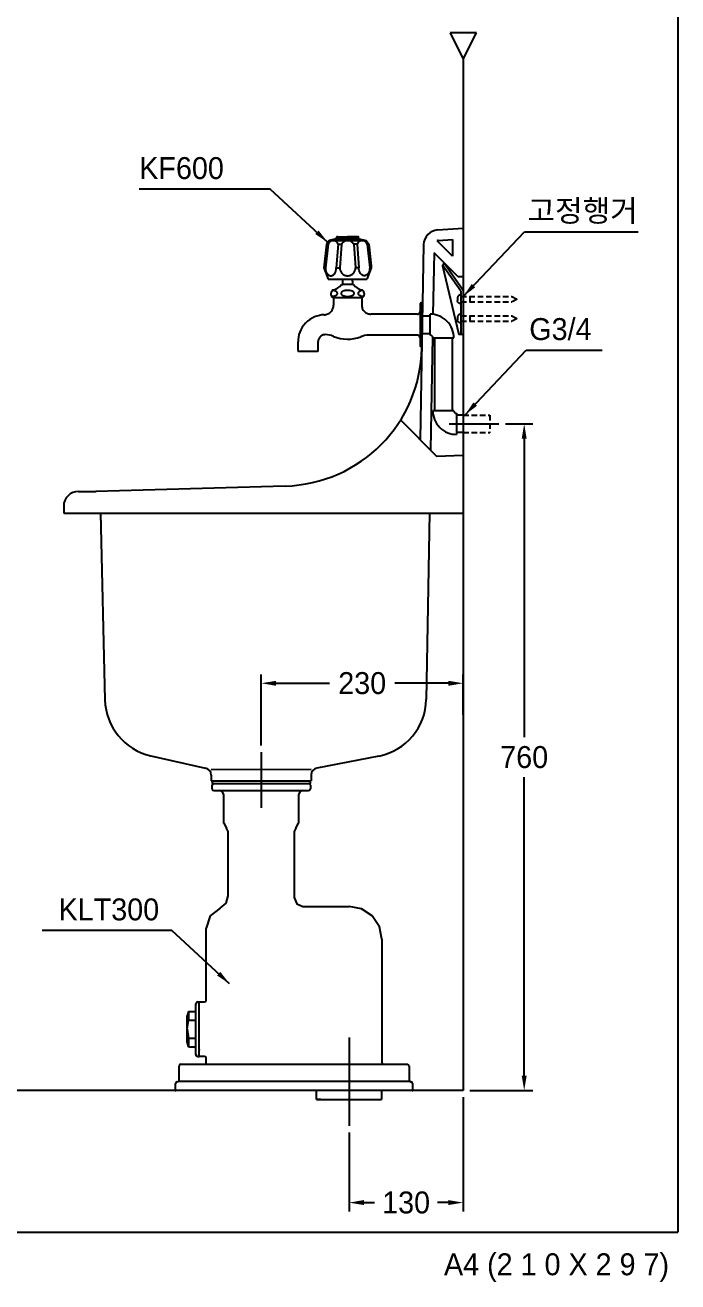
# Model space of a CAD drawing. Header units: millimetres. Extents: x 0 to 3705, y -67 to 2530.
# Drawn here: x 1057 to 1800, y -57 to 1376 of the extents above; entities that cross this region are included whole.
import ezdxf
from ezdxf.enums import TextEntityAlignment as Align
from ezdxf.lldxf.tags import DXFTag

# ---------------------------------------------------------------- set-up
doc = ezdxf.new("R2010")
doc.units = ezdxf.units.MM
doc.linetypes.add('DASHED2', pattern=[9.525, 6.35, -3.175])
for name, color, linetype in [('TEXT', 7, 'Continuous'), ('내부선 및 부속', 4, 'Continuous'), ('도각라인', 255, 'Continuous'), ('외형선', 3, 'Continuous'), ('점선', 6, 'DASHED2'), ('중심선', 1, 'DASHED'), ('치수선', 7, 'Continuous')]:
    doc.layers.add(name, color=color, linetype=linetype)
doc.styles.add('____', font='')
doc.styles.add('타이틀', font='H2GTRM.TTF', dxfattribs={"height": 25})
doc.styles.get('____').set_extended_font_data('굴림')
tags = doc.linetypes.add('DASHDOT', pattern=[70, 31, -13, 13, -13]).pattern_tags.tags
tags[10:11] = [DXFTag(74, 4), DXFTag(75, 0), DXFTag(340, '0'), DXFTag(46, 0.0), DXFTag(50, 0.0), DXFTag(44, 0.0), DXFTag(45, 0.0)]
tags[8:9] = [DXFTag(74, 4), DXFTag(75, 0), DXFTag(340, '0'), DXFTag(46, 0.0), DXFTag(50, 0.0), DXFTag(44, 0.0), DXFTag(45, 0.0)]
tags[6:7] = [DXFTag(74, 4), DXFTag(75, 0), DXFTag(340, '0'), DXFTag(46, 0.0), DXFTag(50, 0.0), DXFTag(44, 0.0), DXFTag(45, 0.0)]
tags[4:5] = [DXFTag(74, 4), DXFTag(75, 0), DXFTag(340, '0'), DXFTag(46, 0.0), DXFTag(50, 0.0), DXFTag(44, 0.0), DXFTag(45, 0.0)]
tags = doc.linetypes.add('DASHED', pattern=[25.72, 12.86, -12.86]).pattern_tags.tags
tags[6:7] = [DXFTag(74, 4), DXFTag(75, 0), DXFTag(340, '0'), DXFTag(46, 0.0), DXFTag(50, 0.0), DXFTag(44, 0.0), DXFTag(45, 0.0)]
tags[4:5] = [DXFTag(74, 4), DXFTag(75, 0), DXFTag(340, '0'), DXFTag(46, 0.0), DXFTag(50, 0.0), DXFTag(44, 0.0), DXFTag(45, 0.0)]
doc.dimstyles.new('MSADIM', dxfattribs={"dimtxt": 33, "dimasz": 17, "dimexe": 10, "dimexo": 7.5, "dimgap": 10, "dimtad": 0, "dimtih": 1, "dimtoh": 1, "dimdec": 0, "dimzin": 1, "dimdsep": 46, "dimtxsty": '____', "dimcen": 11.25, "dimadec": 0, "dimazin": 0, "dimtfac": 1, "dimtdec": 0, "dimtix": 1, "dimtmove": 0, "dimatfit": 3, "dimfxl": 0, "dimtolj": 1, "dimtzin": 1, "dimarcsym": 0})

# ---------------------------------------------------------------- blocks, each defined once
blk = doc.blocks.new('*D10')
at = {"layer": '치수선', "color": 0, "linetype": 'Continuous', "lineweight": -2}
for p, q in [((1555.5, 154), (1555.5, 23.8)), ((1425.5, 113.8), (1425.5, 23.8)), ((1442.5, 33.8), (1454.5, 33.8)), ((1538.5, 33.8), (1526.4, 33.8))]:
    blk.add_line(p, q, dxfattribs=at)
at = {"layer": '치수선', "color": 0, "linetype": 'Continuous'}
for points in [[(1442.5, 36.7), (1442.5, 31), (1425.5, 33.8)], [(1538.5, 36.7), (1538.5, 31), (1555.5, 33.8)]]:
    blk.add_solid(points, dxfattribs=at)
at = {"layer": '치수선', "color": 0, "linetype": 'Continuous', "insert": (1490.5, 33.8), "char_height": 25, "attachment_point": 5, "style": '____'}
blk.add_mtext('\\A1;130', dxfattribs=at)
blk = doc.blocks.new('*D11')
at = {"layer": '치수선', "color": 0, "linetype": 'Continuous', "lineweight": -2}
for p, q in [((1603.6, 921.5), (1635, 921.5)), ((1625, 904.5), (1625, 564.3)), ((1625, 178.5), (1625, 518.7)), ((1563, 161.5), (1635, 161.5))]:
    blk.add_line(p, q, dxfattribs=at)
at = {"layer": '치수선', "color": 0, "linetype": 'Continuous'}
for points in [[(1622.2, 904.5), (1627.8, 904.5), (1625, 921.5)], [(1622.2, 178.5), (1627.8, 178.5), (1625, 161.5)]]:
    blk.add_solid(points, dxfattribs=at)
at = {"layer": '치수선', "color": 0, "linetype": 'Continuous', "insert": (1625, 541.5), "char_height": 25, "attachment_point": 5, "style": '____'}
blk.add_mtext('\\A1;760', dxfattribs=at)
blk = doc.blocks.new('*D25')
at = {"layer": '치수선', "color": 0, "linetype": 'Continuous', "lineweight": -2}
for p, q in [((1325.5, 554.7), (1325.5, 635.8)), ((1555.5, 589.7), (1555.5, 635.8)), ((1342.5, 625.8), (1403.2, 625.8)), ((1538.5, 625.8), (1477.8, 625.8))]:
    blk.add_line(p, q, dxfattribs=at)
at = {"layer": '치수선', "color": 0, "linetype": 'Continuous'}
for points in [[(1342.5, 628.6), (1342.5, 622.9), (1325.5, 625.8)], [(1538.5, 628.6), (1538.5, 622.9), (1555.5, 625.8)]]:
    blk.add_solid(points, dxfattribs=at)
at = {"layer": '치수선', "color": 0, "linetype": 'Continuous', "insert": (1440.5, 625.8), "char_height": 25, "attachment_point": 5, "style": '____'}
blk.add_mtext('\\A1;230', dxfattribs=at)

msp = doc.modelspace()

# ---------------------------------------------------------------- linework, layer by layer
at = {"layer": '내부선 및 부속', "linetype": 'Continuous'}
for p, q in [((1410.9, 1132.3), (1402.9, 1130.3)), ((1413.5, 1132.3), (1410.9, 1132.3)), ((1413.5, 1132.3), (1410.9, 1132.3)), ((1411, 1132.7), (1411.3, 1134.1)), ((1413.8, 1132.3), (1411.3, 1132.3)), ((1412.9, 1134.8), (1412.3, 1134.8)), ((1412.9, 1134.8), (1423.9, 1134.8)), ((1413.5, 1132.3), (1413.8, 1132.3)), ((1413.5, 1132.3), (1423.9, 1132.3)), ((1416.1, 1132.3), (1423.9, 1132.3)), ((1418.7, 1132.3), (1423.9, 1132.3)), ((1434.9, 1134.8), (1423.9, 1134.8)), ((1423.9, 1132.3), (1436.9, 1132.3)), ((1434.3, 1132.3), (1423.9, 1132.3)), ((1431.6, 1132.3), (1423.9, 1132.3)), ((1429.1, 1132.3), (1423.9, 1132.3)), ((1431.6, 1132.3), (1429.1, 1132.3)), ((1434, 1132.3), (1436.5, 1132.3)), ((1434.3, 1132.3), (1434, 1132.3)), ((1434.3, 1132.3), (1436.9, 1132.3)), ((1434.9, 1134.8), (1435.4, 1134.8)), ((1436.8, 1132.7), (1436.4, 1134.1)), ((1436.9, 1132.3), (1444.9, 1130.3)), ((1399.9, 1126.3), (1396.9, 1099.3)), ((1401.6, 1126.3), (1398.6, 1099.3)), ((1402.9, 1130.3), (1399.9, 1126.3)), ((1401.6, 1126.3), (1399.9, 1126.3)), ((1402.9, 1130.3), (1436.8, 1130.3)), ((1413.1, 1126.3), (1411, 1099.3)), ((1413, 1126.3), (1416.8, 1126.3)), ((1416.8, 1126.3), (1414.9, 1099.3)), ((1434.8, 1126.3), (1431, 1126.3)), ((1431, 1126.3), (1432.8, 1099.3)), ((1434.7, 1126.3), (1436.7, 1099.3)), ((1436.8, 1130.3), (1444.9, 1130.3)), ((1444.9, 1130.3), (1447.9, 1126.3)), ((1446.1, 1126.3), (1447.9, 1126.3)), ((1446.1, 1126.3), (1449.2, 1099.3)), ((1447.9, 1126.3), (1450.6, 1101.6)), ((1543.5, 1112.5), (1525.7, 1130.2)), ((1527.1, 1130.5), (1543.5, 1131.6)), ((1543.5, 1131.6), (1543.5, 1112.5)), ((1522.3, 1116.6), (1521.1, 1046.3)), ((1549.5, 1089.5), (1522.3, 1116.6)), ((1534.5, 1103.5), (1533.6, 1103.5)), ((1555.5, 1073.5), (1534.5, 1103.5)), ((1396.9, 1099.3), (1401.9, 1086.3)), ((1398.6, 1099.3), (1396.9, 1099.3)), ((1411, 1099.3), (1414.9, 1099.3)), ((1436.7, 1099.3), (1432.8, 1099.3)), ((1450.9, 1099.3), (1445.9, 1086.3)), ((1449.2, 1099.3), (1450.9, 1099.3)), ((1450.6, 1101.6), (1450.9, 1099.3)), ((1532, 1101.5), (1550.5, 1023.5)), ((1553, 1072.7), (1532.1, 1102.5)), ((1549.5, 1089.5), (1555.5, 1089.5)), ((1401.9, 1086.3), (1423.9, 1086.3)), ((1417.1, 1080.3), (1418.1, 1080.3)), ((1418.1, 1080.3), (1418.4, 1080.3)), ((1418.4, 1080.3), (1418.4, 1086.3)), ((1429.4, 1080.3), (1418.4, 1080.3)), ((1423.9, 1086.3), (1445.9, 1086.3)), ((1429.4, 1084.1), (1429.4, 1086.3)), ((1429.4, 1084.1), (1429.4, 1080.3)), ((1429.6, 1080.3), (1429.4, 1080.3)), ((1430.6, 1080.3), (1429.6, 1080.3)), ((1440.6, 1065.3), (1407.1, 1065.3)), ((1407.9, 1065.3), (1407.9, 1056.8)), ((1439.9, 1065.3), (1439.9, 1057)), ((1553, 1072.7), (1553, 1023.5)), ((1503.4, 1046.5), (1450.4, 1046.5)), ((1506.4, 1058.2), (1506.4, 1010.7)), ((1508.9, 1058.2), (1508.9, 1034.5)), ((1517.9, 1022.5), (1517.9, 1046.5)), ((1508.9, 1044.5), (1517.9, 1044.5)), ((1503.4, 1022.5), (1447.9, 1022.5)), ((1508.9, 1024.5), (1517.9, 1024.5)), ((1520.6, 1020.7), (1518.4, 891.7)), ((1520.9, 1019.5), (1544.9, 1019.5)), ((1522.9, 1019.5), (1522.9, 936.5)), ((1542.9, 1019.5), (1542.9, 936.5)), ((1555.5, 1023.5), (1550.5, 1023.5)), ((1367.4, 1005), (1367.4, 1014.9)), ((1367.9, 1004.5), (1370.1, 1004.5)), ((1370.1, 1004.5), (1378.9, 1004.5)), ((1378.9, 1004.5), (1387.7, 1004.5)), ((1387.7, 1004.5), (1389.9, 1004.5)), ((1390.4, 1005), (1390.4, 1015.2)), ((1544.9, 936.5), (1520.9, 936.5)), ((1547.9, 933.5), (1547.9, 909.5)), ((1555.5, 931.5), (1547.9, 931.5)), ((1484.2, 925.9), (1525.3, 884.8)), ((1555.5, 911.5), (1547.9, 911.5)), ((1525.3, 884.8), (1555.5, 885.8)), ((1268.5, 527.6), (1382.5, 527.7)), ((1269.5, 514.5), (1269.5, 511.4)), ((1269.5, 511.4), (1381.5, 511.4)), ((1269.5, 505.5), (1269.5, 509.5)), ((1271.5, 511.4), (1290.5, 511.4)), ((1271.5, 503.5), (1379.5, 503.5)), ((1290.5, 511.4), (1360.5, 511.4)), ((1360.5, 511.4), (1379.5, 511.4)), ((1381.5, 511.4), (1381.5, 514.5)), ((1381.5, 509.5), (1381.5, 505.5)), ((1283, 466.5), (1283, 498.5)), ((1368, 498.5), (1368, 466.5)), ((1283, 466.5), (1285.9, 460.8)), ((1288, 456.8), (1285.9, 460.8)), ((1365, 460.8), (1363, 456.8)), ((1365, 460.8), (1368, 466.5)), ((1288, 383.6), (1288, 456.8)), ((1363, 456.8), (1363, 381.5)), ((1373, 371.5), (1425.5, 371.5)), ((1262.9, 264.5), (1262.9, 346.5)), ((1462.9, 334), (1462.9, 193.5)), ((1250.9, 231.5), (1250.9, 260.2)), ((1253.3, 262.5), (1255, 262.5)), ((1255, 208.5), (1255, 262.5)), ((1255, 262.5), (1261, 262.5)), ((1242.5, 251.7), (1241, 246.7)), ((1241, 231.5), (1241, 246.7)), ((1242.5, 251.7), (1242.5, 241.6)), ((1242.5, 251.7), (1250.9, 251.7)), ((1241, 231.5), (1242.5, 241.6)), ((1241, 216.3), (1241, 231.5)), ((1241, 231.5), (1242.5, 221.4)), ((1242.5, 241.6), (1250.9, 241.6)), ((1250.9, 202.8), (1250.9, 231.5)), ((1241, 216.3), (1242.3, 211.4)), ((1242.5, 221.4), (1242.5, 211.3)), ((1242.5, 221.4), (1250.9, 221.4)), ((1242.5, 211.3), (1250.9, 211.3)), ((1255, 208.5), (1255, 207.5)), ((1255, 200.5), (1255, 207.5)), ((1231.9, 173.5), (1231.9, 189.5)), ((1234, 191.5), (1261, 191.5)), ((1253.3, 200.5), (1255, 200.5)), ((1261, 200.5), (1255, 200.5)), ((1261.1, 191.5), (1464.9, 191.5)), ((1262.9, 193.5), (1262.9, 198.5)), ((1464.9, 191.5), (1492, 191.5)), ((1494, 189.5), (1494, 173.5)), ((1231.5, 172.4), (1494.4, 172.4)), ((1227.9, 161.5), (1227.9, 169.5)), ((1388.5, 151.5), (1388.5, 161.5)), ((1462.4, 161.5), (1462.4, 151.5)), ((1497.9, 169.5), (1497.9, 161.5)), ((1393.5, 151.5), (1388.5, 151.5)), ((1388.5, 151.5), (1462.4, 151.5))]:
    msp.add_line(p, q, dxfattribs=at)
at = {"layer": '내부선 및 부속', "linetype": 'Continuous', "flags": 128}
for points in [[(1411, 1132.7), (1411, 1132.6), (1411, 1132.6), (1411, 1132.6), (1411, 1132.5), (1411, 1132.5), (1411, 1132.5), (1411, 1132.4), (1411, 1132.4), (1411.1, 1132.4), (1411.1, 1132.4), (1411.1, 1132.3), (1411.1, 1132.3), (1411.2, 1132.3), (1411.2, 1132.3), (1411.2, 1132.3), (1411.3, 1132.3)], [(1412.3, 1134.8), (1412.2, 1134.8), (1412, 1134.7), (1411.8, 1134.7), (1411.7, 1134.6), (1411.6, 1134.5), (1411.5, 1134.3), (1411.4, 1134.2), (1411.3, 1134.1)], [(1436.4, 1134.1), (1436.4, 1134.2), (1436.3, 1134.3), (1436.2, 1134.5), (1436, 1134.6), (1435.9, 1134.7), (1435.8, 1134.7), (1435.6, 1134.8), (1435.4, 1134.8)], [(1436.5, 1132.3), (1436.5, 1132.3), (1436.6, 1132.3), (1436.6, 1132.3), (1436.6, 1132.3), (1436.6, 1132.3), (1436.7, 1132.4), (1436.7, 1132.4), (1436.7, 1132.4), (1436.7, 1132.4), (1436.8, 1132.5), (1436.8, 1132.5), (1436.8, 1132.5), (1436.8, 1132.6), (1436.8, 1132.6), (1436.8, 1132.6), (1436.8, 1132.7)], [(1413.1, 1126.3), (1412.7, 1127.1), (1412.2, 1127.9), (1411.6, 1128.6), (1410.8, 1129.2), (1410, 1129.7), (1409.1, 1130), (1408.2, 1130.2), (1407.3, 1130.3), (1406.4, 1130.2), (1405.5, 1130), (1404.7, 1129.7), (1403.8, 1129.2), (1403.1, 1128.6), (1402.5, 1127.9), (1402, 1127.1), (1401.6, 1126.3)], [(1431, 1126.3), (1430.4, 1127.1), (1429.7, 1127.9), (1428.9, 1128.6), (1428, 1129.2), (1427, 1129.7), (1426, 1130), (1424.9, 1130.2), (1423.9, 1130.3), (1422.8, 1130.2), (1421.8, 1130), (1420.8, 1129.7), (1419.8, 1129.2), (1418.9, 1128.6), (1418.1, 1127.9), (1417.3, 1127.1), (1416.8, 1126.3)], [(1446.1, 1126.3), (1445.8, 1127.1), (1445.3, 1127.9), (1444.6, 1128.6), (1443.9, 1129.2), (1443.1, 1129.7), (1442.2, 1130), (1441.3, 1130.2), (1440.4, 1130.3), (1439.5, 1130.2), (1438.6, 1130), (1437.7, 1129.7), (1436.9, 1129.2), (1436.2, 1128.6), (1435.5, 1127.9), (1435, 1127.1), (1434.7, 1126.3)], [(1398.6, 1099.3), (1398.7, 1097.6), (1399, 1096), (1399.6, 1094.3), (1400, 1093.6), (1400.4, 1092.9), (1400.9, 1092.3), (1401.4, 1091.7), (1402, 1091.3), (1402.5, 1090.9), (1403.1, 1090.6), (1403.7, 1090.4), (1404.3, 1090.3), (1404.8, 1090.3), (1405.4, 1090.3), (1405.9, 1090.4), (1406.5, 1090.6), (1407.1, 1090.9), (1407.7, 1091.3), (1408.2, 1091.7), (1408.7, 1092.3), (1409.2, 1092.9), (1409.6, 1093.6), (1410, 1094.3), (1410.6, 1096), (1410.9, 1097.6), (1411, 1099.3)], [(1414.9, 1099.3), (1415, 1098.4), (1415.1, 1097.6), (1415.3, 1096.7), (1415.6, 1095.8), (1416, 1095), (1416.4, 1094.3), (1416.9, 1093.6), (1417.5, 1092.9), (1418.2, 1092.3), (1418.9, 1091.8), (1419.6, 1091.3), (1420.4, 1090.9), (1421.3, 1090.6), (1422.1, 1090.4), (1423, 1090.3), (1423.9, 1090.3), (1424.7, 1090.3), (1425.6, 1090.4), (1426.5, 1090.6), (1427.3, 1090.9), (1428.1, 1091.3), (1428.9, 1091.8), (1429.6, 1092.3), (1430.2, 1092.9), (1430.8, 1093.6), (1431.3, 1094.3), (1431.8, 1095), (1432.2, 1095.8), (1432.5, 1096.7), (1432.7, 1097.6), (1432.8, 1098.4), (1432.8, 1099.3)], [(1449.2, 1099.3), (1449, 1097.7), (1448.7, 1096), (1448.1, 1094.4), (1447.8, 1093.6), (1447.3, 1092.9), (1446.9, 1092.3), (1446.3, 1091.7), (1445.8, 1091.3), (1445.2, 1090.9), (1444.7, 1090.6), (1444.1, 1090.4), (1443.5, 1090.3), (1442.9, 1090.3), (1442.4, 1090.3), (1441.8, 1090.4), (1441.2, 1090.6), (1440.7, 1090.9), (1440.1, 1091.3), (1439.6, 1091.7), (1439, 1092.3), (1438.6, 1092.9), (1438.1, 1093.6), (1437.8, 1094.4), (1437.2, 1096), (1436.8, 1097.7), (1436.7, 1099.3)], [(1407.5, 1074), (1410.2, 1075), (1412.8, 1076.4), (1415.2, 1078.2), (1417.1, 1080.3)], [(1430.6, 1080.3), (1432.6, 1078.2), (1434.9, 1076.4), (1437.5, 1075), (1440.2, 1074)], [(1407.5, 1074), (1407, 1073.7), (1406.4, 1073.3), (1406, 1072.8), (1405.6, 1072.3), (1405.2, 1071.7), (1405, 1071), (1404.9, 1070.4), (1404.8, 1069.8), (1404.8, 1069.1), (1404.9, 1068.5), (1405.1, 1067.8), (1405.4, 1067.2), (1405.7, 1066.6), (1406.1, 1066.1), (1406.6, 1065.7), (1407.1, 1065.3)], [(1405.6, 1066.8), (1406.9, 1066.9), (1408.2, 1067.1), (1409.4, 1067.5), (1410.4, 1067.9), (1410.9, 1068.2), (1411.3, 1068.4), (1411.6, 1068.7), (1411.9, 1069), (1412.1, 1069.3), (1412.2, 1069.6), (1412.3, 1069.8), (1412.3, 1069.9), (1412.3, 1070.1), (1412.3, 1070.2), (1412.3, 1070.4), (1412.2, 1070.7), (1412.1, 1071), (1412, 1071.2), (1411.8, 1071.5), (1411.5, 1071.8), (1411.2, 1072), (1410.8, 1072.3), (1410, 1072.7), (1409, 1073.1), (1407.9, 1073.3), (1406.7, 1073.5)], [(1416.4, 1070.2), (1416.4, 1070), (1416.4, 1069.9), (1416.5, 1069.7), (1416.5, 1069.6), (1416.7, 1069.2), (1416.9, 1068.9), (1417.2, 1068.6), (1417.6, 1068.3), (1418.1, 1068), (1418.6, 1067.8), (1419.8, 1067.3), (1421.1, 1067), (1422.5, 1066.8), (1425.2, 1066.8), (1426.6, 1067), (1428, 1067.3), (1429.2, 1067.8), (1429.7, 1068), (1430.1, 1068.3), (1430.5, 1068.6), (1430.8, 1068.9), (1431.1, 1069.2), (1431.2, 1069.6), (1431.3, 1069.7), (1431.3, 1069.9), (1431.4, 1070), (1431.4, 1070.2), (1431.4, 1070.3), (1431.3, 1070.5), (1431.3, 1070.7), (1431.2, 1070.8), (1431.1, 1071.1), (1430.8, 1071.5), (1430.5, 1071.8), (1430.1, 1072.1), (1429.7, 1072.4), (1429.2, 1072.6), (1428, 1073.1), (1426.6, 1073.4), (1425.2, 1073.6), (1422.5, 1073.6), (1421.1, 1073.4), (1419.8, 1073.1), (1418.6, 1072.6), (1418.1, 1072.4), (1417.6, 1072.1), (1417.2, 1071.8), (1416.9, 1071.5), (1416.7, 1071.1), (1416.5, 1070.8), (1416.5, 1070.7), (1416.4, 1070.5), (1416.4, 1070.3), (1416.4, 1070.2)], [(1441.1, 1073.5), (1440, 1073.3), (1438.9, 1073), (1438, 1072.6), (1437.2, 1072.2), (1436.8, 1072), (1436.5, 1071.7), (1436.3, 1071.5), (1436.1, 1071.2), (1436, 1070.9), (1435.9, 1070.7), (1435.8, 1070.4), (1435.8, 1070.2), (1435.8, 1069.9), (1435.9, 1069.6), (1436, 1069.3), (1436.2, 1069.1), (1436.4, 1068.8), (1436.8, 1068.5), (1437.1, 1068.2), (1437.5, 1068), (1438.5, 1067.5), (1439.7, 1067.2), (1440.9, 1066.9), (1442.1, 1066.8)], [(1440.6, 1065.3), (1441.1, 1065.7), (1441.6, 1066.1), (1442, 1066.6), (1442.4, 1067.2), (1442.7, 1067.8), (1442.9, 1068.5), (1443, 1069.1), (1443, 1069.8), (1442.9, 1070.4), (1442.7, 1071), (1442.5, 1071.7), (1442.2, 1072.3), (1441.8, 1072.8), (1441.3, 1073.3), (1440.8, 1073.7), (1440.2, 1074)], [(1397.3, 1045.8), (1394.5, 1045.6), (1391.8, 1045.1), (1389, 1044.4), (1386.2, 1043.4), (1383.4, 1042), (1380.8, 1040.4), (1378.3, 1038.5), (1376.1, 1036.4), (1374, 1034), (1372.2, 1031.5), (1370.7, 1028.8), (1369.5, 1026), (1368.5, 1023.2), (1367.9, 1020.4), (1367.5, 1017.6), (1367.4, 1014.9)], [(1397.3, 1045.8), (1398.2, 1045.9), (1399.2, 1046.1), (1400.2, 1046.4), (1401.2, 1046.7), (1402.2, 1047.2), (1403.1, 1047.8), (1404, 1048.4), (1404.8, 1049.2), (1405.5, 1050), (1406.2, 1050.9), (1406.7, 1051.9), (1407.1, 1052.9), (1407.5, 1053.9), (1407.7, 1054.9), (1407.8, 1055.9), (1407.9, 1056.8)], [(1439.9, 1057), (1439.9, 1056), (1440.1, 1055.1), (1440.3, 1054.1), (1440.6, 1053.1), (1441, 1052.2), (1441.6, 1051.2), (1442.2, 1050.4), (1443, 1049.6), (1443.8, 1048.8), (1444.6, 1048.2), (1445.6, 1047.7), (1446.5, 1047.2), (1447.5, 1046.9), (1448.5, 1046.7), (1449.4, 1046.5), (1450.4, 1046.5)], [(1503.4, 1046.5), (1503.6, 1046.5), (1503.9, 1046.5), (1504.2, 1046.6), (1504.5, 1046.7), (1504.8, 1046.8), (1505, 1047), (1505.3, 1047.2), (1505.5, 1047.4), (1505.7, 1047.6), (1505.9, 1047.9), (1506, 1048.1), (1506.2, 1048.4), (1506.3, 1048.7), (1506.3, 1048.9), (1506.4, 1049.2), (1506.4, 1049.5)], [(1544.9, 1019.5), (1544.8, 1021.9), (1544.4, 1024.4), (1543.8, 1026.9), (1543, 1029.4), (1541.9, 1031.9), (1540.5, 1034.3), (1538.8, 1036.5), (1537, 1038.6), (1534.9, 1040.5), (1532.7, 1042.1), (1530.3, 1043.5), (1527.8, 1044.6), (1525.3, 1045.4), (1522.8, 1046), (1520.3, 1046.4), (1517.9, 1046.5)], [(1398.5, 1023.2), (1397.7, 1023.1), (1396.9, 1023), (1396.1, 1022.8), (1395.4, 1022.6), (1394.7, 1022.2), (1394, 1021.8), (1393.3, 1021.4), (1392.8, 1020.8), (1392.2, 1020.3), (1391.8, 1019.6), (1391.3, 1019), (1391, 1018.2), (1390.7, 1017.5), (1390.5, 1016.7), (1390.4, 1015.9), (1390.4, 1015.2)], [(1407.8, 1021.2), (1405.6, 1022), (1403.2, 1022.6), (1400.9, 1023), (1398.5, 1023.2)], [(1407.8, 1021.2), (1411.5, 1019.9), (1415.4, 1018.9), (1419.3, 1018.2), (1423.3, 1018), (1427.3, 1018.1), (1431.3, 1018.7), (1435.2, 1019.6), (1438.9, 1020.8)], [(1447.9, 1022.5), (1445.6, 1022.4), (1443.3, 1022.1), (1441.1, 1021.5), (1438.9, 1020.8)], [(1506.4, 1019.5), (1506.4, 1019.8), (1506.3, 1020), (1506.3, 1020.3), (1506.2, 1020.6), (1506, 1020.9), (1505.9, 1021.1), (1505.7, 1021.4), (1505.5, 1021.6), (1505.3, 1021.8), (1505, 1022), (1504.8, 1022.2), (1504.5, 1022.3), (1504.2, 1022.4), (1503.9, 1022.4), (1503.6, 1022.5), (1503.4, 1022.5)], [(1520.9, 1019.5), (1520.9, 1019.8), (1520.8, 1020), (1520.8, 1020.3), (1520.7, 1020.6), (1520.5, 1020.9), (1520.4, 1021.1), (1520.2, 1021.4), (1520, 1021.6), (1519.8, 1021.8), (1519.5, 1022), (1519.3, 1022.2), (1519, 1022.3), (1518.7, 1022.4), (1518.4, 1022.4), (1518.1, 1022.5), (1517.9, 1022.5)], [(1367.4, 1005), (1367.4, 1004.9), (1367.4, 1004.9), (1367.4, 1004.9), (1367.4, 1004.8), (1367.4, 1004.8), (1367.5, 1004.7), (1367.5, 1004.7), (1367.5, 1004.6), (1367.6, 1004.6), (1367.6, 1004.6), (1367.6, 1004.5), (1367.7, 1004.5), (1367.7, 1004.5), (1367.8, 1004.5), (1367.8, 1004.5), (1367.9, 1004.5)], [(1389.9, 1004.5), (1389.9, 1004.5), (1390, 1004.5), (1390, 1004.5), (1390.1, 1004.5), (1390.1, 1004.5), (1390.2, 1004.6), (1390.2, 1004.6), (1390.2, 1004.6), (1390.3, 1004.7), (1390.3, 1004.7), (1390.3, 1004.8), (1390.3, 1004.8), (1390.4, 1004.9), (1390.4, 1004.9), (1390.4, 1004.9), (1390.4, 1005)], [(1520.9, 936.5), (1521, 934.1), (1521.3, 931.6), (1521.9, 929.1), (1522.8, 926.6), (1523.9, 924.1), (1525.3, 921.7), (1526.9, 919.5), (1528.8, 917.4), (1530.9, 915.5), (1533.1, 913.9), (1535.5, 912.5), (1537.9, 911.4), (1540.4, 910.5), (1543, 909.9), (1545.5, 909.6), (1547.9, 909.5)], [(1544.9, 936.5), (1544.9, 936.2), (1544.9, 935.9), (1545, 935.7), (1545.1, 935.4), (1545.2, 935.1), (1545.4, 934.9), (1545.5, 934.6), (1545.8, 934.4), (1546, 934.2), (1546.2, 934), (1546.5, 933.8), (1546.8, 933.7), (1547.1, 933.6), (1547.3, 933.5), (1547.6, 933.5), (1547.9, 933.5)], [(1271.5, 511.4), (1270, 510.9), (1269.5, 509.5)], [(1269.5, 505.5), (1270, 504.1), (1271.5, 503.5)], [(1283, 498.5), (1281.5, 502), (1278, 503.5)], [(1373, 503.5), (1369.4, 502), (1368, 498.5)], [(1381.5, 509.5), (1380.9, 510.9), (1379.5, 511.4)], [(1379.5, 503.5), (1380.9, 504.1), (1381.5, 505.5)], [(1278.6, 369.6), (1285.4, 375.2), (1288, 383.6)], [(1363, 381.5), (1365.9, 374.4), (1373, 371.5)], [(1278.6, 369.6), (1267.2, 360.5), (1262.9, 346.5)], [(1462.9, 334), (1460.1, 348.3), (1452, 360.5), (1439.8, 368.6), (1425.5, 371.5)], [(1253.3, 262.5), (1251.6, 261.8), (1250.9, 260.2)], [(1261, 262.5), (1262.4, 263.1), (1262.9, 264.5)], [(1250.9, 202.8), (1251.6, 201.2), (1253.3, 200.5)], [(1234, 191.5), (1232.5, 190.9), (1231.9, 189.5)], [(1262.9, 198.5), (1262.4, 199.9), (1261, 200.5)], [(1261, 191.5), (1262.4, 192.1), (1262.9, 193.5)], [(1462.9, 193.5), (1463.5, 192.1), (1464.9, 191.5)], [(1494, 189.5), (1493.4, 190.9), (1492, 191.5)], [(1229.9, 171.5), (1231.4, 172.1), (1231.9, 173.5)], [(1494, 173.5), (1494.5, 172.1), (1496, 171.5)], [(1229.9, 171.5), (1228.5, 170.9), (1227.9, 169.5)], [(1497.9, 169.5), (1497.4, 170.9), (1496, 171.5)]]:
    msp.add_lwpolyline(points, dxfattribs=at)
at = {"layer": '내부선 및 부속', "linetype": 'Continuous'}
for centre, radius, start, end in [((1527.5, 1125.5), 5, 94.0004, 110.159), ((1533.6, 1101.9), 1.64, 89.9999, 193.3151), ((1507.6, 1058.2), 1.25, 0, 180), ((1507.6, 1010.7), 1.25, 180, 311.0358)]:
    msp.add_arc(centre, radius, start, end, dxfattribs=at)
for p in [(1251.5, 201.3), (1227.9, 161.5), (1496, 171.5), (1497.9, 169.5), (1497.9, 161.5), (1497.9, 161.5)]:
    msp.add_point(p, dxfattribs=at)
at = {"layer": '도각라인', "color": 7}
for p in [(1800, 2530), (0, 0)]:
    msp.add_line(p, (1800, 0), dxfattribs=at)
at = {"layer": '외형선', "linetype": 'Continuous'}
for p, q in [((1570.5, 1367.3), (1540.5, 1367.3)), ((1540.5, 1367.3), (1555.5, 1337.3)), ((1555.5, 1337.3), (1570.5, 1367.3)), ((1555.5, 1337.3), (1555.5, 161.5)), ((1526.3, 1142.5), (1555.5, 1144.5)), ((1510.5, 1125.8), (1506.6, 903.5)), ((1555.5, 1073.5), (1555.5, 1023.5)), ((1352.9, 850.6), (1137, 844.5)), ((1117.5, 844.5), (1137.5, 844.5)), ((1100.5, 827.5), (1100.5, 819.5)), ((1100.5, 819.5), (1142.6, 819.5)), ((1142.6, 819.5), (1517.1, 819.5)), ((1142.6, 819.5), (1147.5, 607)), ((1517.1, 819.5), (1513.5, 607.3)), ((1517.1, 819.5), (1555.5, 819.5)), ((1199.7, 543.1), (1262.1, 529.1)), ((1459.4, 542.7), (1388.7, 528.9)), ((1268.5, 521.2), (1268.5, 514.5)), ((1382.5, 521.3), (1382.5, 514.5)), ((1268.5, 514.5), (1382.5, 514.5)), ((1555.5, 161.5), (80.9, 161.5))]:
    msp.add_line(p, q, dxfattribs=at)
for centre, radius, start, end in [((1527.5, 1125.5), 17, 94.0016, 179.0039), ((1348.4, 1010.5), 160, 271.6102, 359.0039), ((1117.5, 827.5), 17, 90, 180), ((1214.5, 608.5), 67, 181.3033, 257.2998), ((1446.5, 608.5), 67, 281.1024, 359.0039), ((1260.4, 521.2), 8.09, 360, 77.2996), ((1390.1, 521.3), 7.67, 101.102, 180)]:
    msp.add_arc(centre, radius, start, end, dxfattribs=at)
at = {"layer": '점선'}
for p, q in [((1549, 1064.8), (1549, 1062.1)), ((1552.6, 1068.5), (1553, 1068.5)), ((1553, 1066.5), (1611, 1066.5)), ((1553, 1060.5), (1611, 1060.5)), ((1563, 1066.5), (1563, 1060.5)), ((1611, 1066.5), (1617, 1063.5)), ((1617, 1063.5), (1611, 1060.5)), ((1552.6, 1058.5), (1553, 1058.5)), ((1552.6, 1046.5), (1553, 1046.5)), ((1549, 1042.8), (1549, 1040.1)), ((1552.6, 1036.5), (1553, 1036.5)), ((1553, 1044.5), (1611, 1044.5)), ((1553, 1038.5), (1611, 1038.5)), ((1563, 1044.5), (1563, 1038.5)), ((1611, 1044.5), (1617, 1041.5)), ((1617, 1041.5), (1611, 1038.5)), ((1555.5, 931.5), (1585.9, 931.5)), ((1585.9, 931.5), (1585.9, 911.5)), ((1555.5, 911.5), (1585.9, 911.5))]:
    msp.add_line(p, q, dxfattribs=at)
at = {"layer": '점선', "flags": 128}
for points in [[(1552.6, 1058.5, -0.414214), (1549, 1062.1)], [(1552.6, 1036.5, -0.414214), (1549, 1040.1)]]:
    msp.add_lwpolyline(points, format="xyb", dxfattribs=at)
at = {"layer": '점선'}
for centre in [(1552.6, 1064.8), (1552.6, 1042.8)]:
    msp.add_arc(centre, 3.64, 90, 180, dxfattribs=at)
at = {"layer": '중심선', "linetype": 'DASHDOT'}
for p, q in [((1539.4, 921.5), (1596.1, 921.5)), ((1325.5, 547.2), (1325.5, 483.7)), ((1425.5, 222.1), (1425.5, 121.3))]:
    msp.add_line(p, q, dxfattribs=at)

# ---------------------------------------------------------------- texts
at = {"layer": 'TEXT', "style": '타이틀'}
msp.add_text('A4 (2 1 0 X 2 9 7)', height=25, dxfattribs=at).set_placement((1790, -36.5), align=Align.MIDDLE_RIGHT)
at = {"layer": 'TEXT', "char_height": 25, "width": 380.447, "attachment_point": 1, "line_spacing_factor": 0.963855, "style": '타이틀'}
for s, insert in [('\\A1;KF600', (1186.6, 1225.5)), ('\\A1;고정행거', (1628.8, 1177)), ('\\A1;G3/4', (1630.8, 1042)), ('\\A1;KLT300', (1094.7, 380.5))]:
    msp.add_mtext(s, dxfattribs=dict(at, insert=insert))

# ---------------------------------------------------------------- dimensions: what is measured, and where the dimension line sits
at = {"layer": '치수선', "linetype": 'Continuous'}
dim = msp.add_linear_dim(base=(1625, 921.5), p1=(1555.5, 161.5), p2=(1596.1, 921.5), angle=90, dimstyle='MSADIM', override={"dimtxt": 25}, dxfattribs=at)
dim.commit()
dim.dimension.update_dxf_attribs({"geometry": '*D11', "text_midpoint": (1625, 541.5), "dimtype": 160})
dim = msp.add_linear_dim(base=(1555.5, 625.8), p1=(1325.5, 547.2), p2=(1555.5, 582.2), dimstyle='MSADIM', override={"dimtxt": 25}, dxfattribs=at)
dim.commit()
dim.dimension.update_dxf_attribs({"geometry": '*D25', "text_midpoint": (1440.5, 625.8)})
dim = msp.add_linear_dim(base=(1555.5, 33.8), p1=(1425.5, 121.3), p2=(1555.5, 161.5), dimstyle='MSADIM', override={"dimtxt": 25}, dxfattribs=at)
dim.commit()
dim.dimension.update_dxf_attribs({"geometry": '*D10', "text_midpoint": (1490.5, 33.8), "dimtype": 160})

# ---------------------------------------------------------------- leaders
for points in [[(1401.4, 1128.3), (1335.7, 1189.1), (1186.4, 1189.1)], [(1555.6, 1066.7), (1625.3, 1140.5), (1754.9, 1140.5)], [(1557.6, 931.7), (1627.4, 1005.5), (1713.7, 1005.5)], [(1289.5, 283.2), (1223.8, 344), (1075.9, 344)]]:
    msp.add_leader(points, dimstyle='MSADIM', override={"dimtxt": 25}, dxfattribs=at)

doc.saveas('drawing.dxf')
